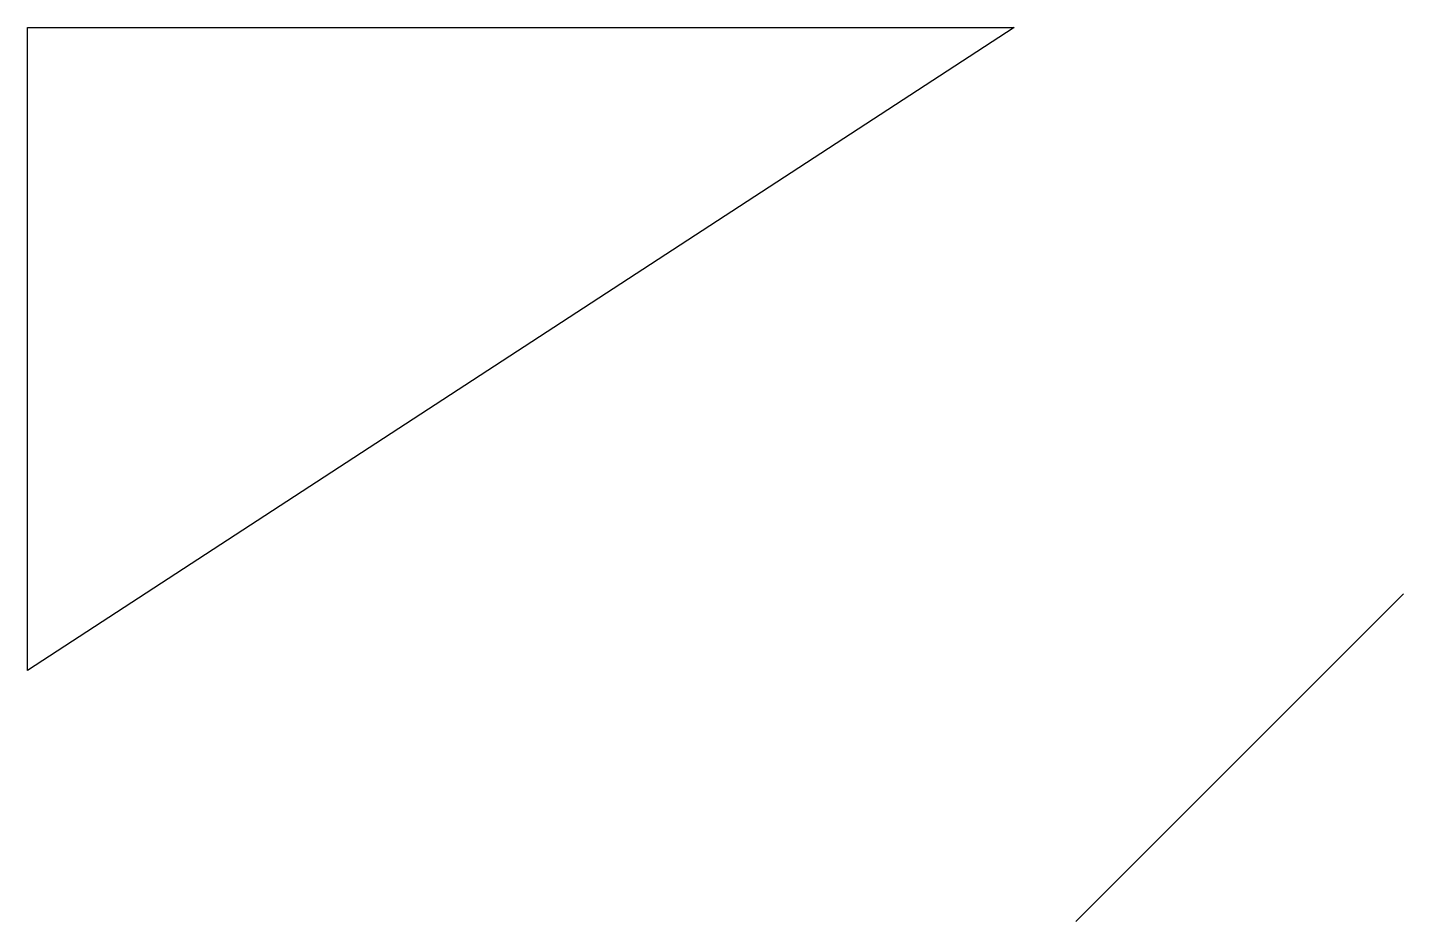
# Model space of a CAD drawing. Header units: millimetres. Extents: x 20917 to 21124, y 12582 to 12717.
import ezdxf

# ---------------------------------------------------------------- set-up
doc = ezdxf.new("R2010")
doc.units = ezdxf.units.MM
doc.layers.add('СТ', color=7, linetype='Continuous', lineweight=25)

msp = doc.modelspace()

# ---------------------------------------------------------------- linework, layer by layer
at = {"layer": 'СТ', "ltscale": 100}
for points in [[(20916.65, 12620.31), (20916.65, 12717.49), (21065.66, 12717.49), (20916.65, 12620.31)], [(21074.97, 12582.4), (21124.48, 12631.91)]]:
    msp.add_lwpolyline(points, dxfattribs=at)

doc.saveas('drawing.dxf')
